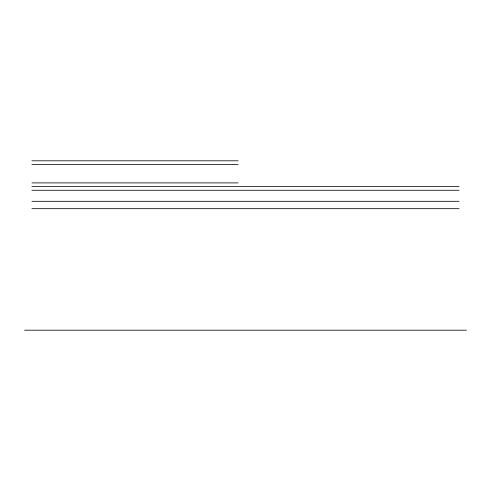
<?xml version="1.0" encoding="UTF-8"?>
<svg xmlns="http://www.w3.org/2000/svg" width="491" height="491" viewBox="0 0 491 491"><rect width="100%" height="100%" fill="white"/><g stroke="black" fill="none" stroke-linecap="round" stroke-linejoin="round"><path stroke-width="0.74" d="M31.915 160.803L238.135 160.803M31.915 164.485L238.135 164.485M31.915 182.898L238.135 182.898M31.915 186.58L459.085 186.58M31.915 190.263L459.085 190.263M31.915 201.31L459.085 201.31M31.915 208.675L459.085 208.675M24.55 330.197L466.45 330.197"/></g></svg>
